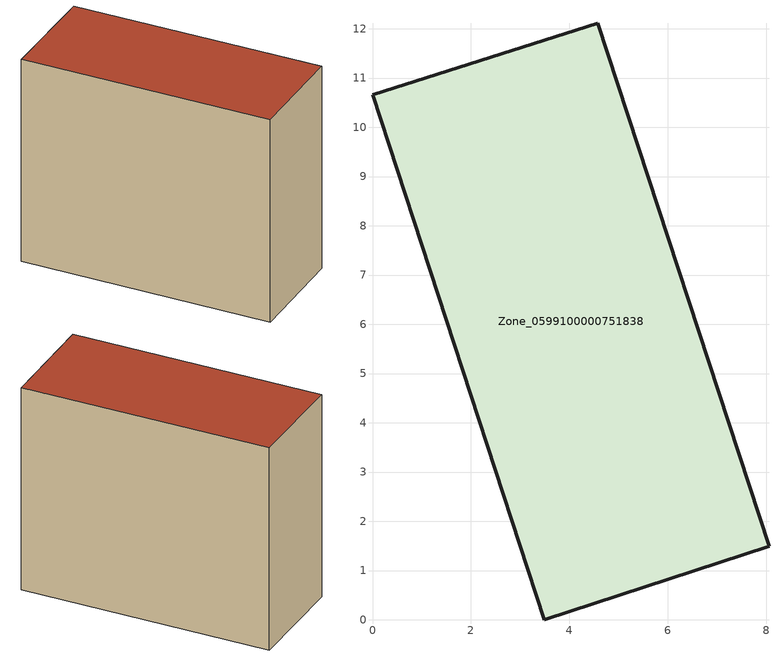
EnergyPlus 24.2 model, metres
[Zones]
Zone_0599100000751838
 floor ground (C_G): 8.05,1.49 3.49,0 0,10.66 4.58,12.11 z3.79
 wall outside (C_F): 3.49,0 8.05,1.49 4.58,12.11 0,10.66 3.49,0 z3.79:13.25
 roof outside (C_R): 4.58,12.11 0,10.66 3.49,0 8.05,1.49 z13.25
[BUILDING]
Pand.0599100000751838: North Axis=0; Terrain=City; Loads Convergence Tolerance Value=0.04; Temperature Convergence Tolerance Value=0.4; Solar Distribution=FullExterior; Maximum Number of Warmup Days=25; Minimum Number of Warmup Days=1
[Site:Location]
Rotterdam.The.Hague.AP_ZH_NLD Design_Conditions: Latitude=51.96; Longitude=4.45; Time Zone=1; Elevation=-4.5
[SITE:GROUNDTEMPERATURE:BUILDINGSURFACE]
18, 18, 18, 18, 18, 18, 18, 18, 18, 18, 18, 18
[MATERIAL] Thermal Absorptance=0.9; Solar Absorptance=0.7; Visible Absorptance=0.7
Name | Roughness | Thickness | Conductivity | Density | Specific Heat
G.TC.2006-2014 | MediumSmooth | 0.15 | 0.06 | 540 | 1210
F.TC.2006-2014 | Rough | 0.3 | 0.12 | 1920 | 840
R.TC.2006-2014 | MediumRough | 0.2 | 0.08 | 1500 | 1000
[CONSTRUCTION]
C_G: G.TC.2006-2014
C_F: F.TC.2006-2014
C_R: R.TC.2006-2014
[ZONE]
Zone_0599100000751838: Type=1; Multiplier=1; Ceiling Height=Autocalculate; Volume=Autocalculate; Floor Area=autocalculate; Part of Total Floor Area=Yes
[ZONEINFILTRATION:DESIGNFLOWRATE]
Infil_Zone_0599100000751838: Zone or ZoneList or Space or SpaceList=Zone_0599100000751838; Schedule=AlwaysOn; Design Flow Rate Calculation Method=Flow/Area; Flow Rate per Floor Area=0.0015; Constant Term Coefficient=1; Temperature Term Coefficient=0; Velocity Term Coefficient=0; Velocity Squared Term Coefficient=0
[HVACTEMPLATE:ZONE:IDEALLOADSAIRSYSTEM]
Zone_0599100000751838: Maximum Heating Supply Air Temperature=50; Minimum Cooling Supply Air Temperature=13; Maximum Heating Supply Air Humidity Ratio=0.0156; Minimum Cooling Supply Air Humidity Ratio=0.0077; Heating Limit=NoLimit; Cooling Limit=NoLimit; Dehumidification Control Type=ConstantSensibleHeatRatio; Cooling Sensible Heat Ratio=0.7; Dehumidification Setpoint=60; Humidification Control Type=None; Humidification Setpoint=30; Outdoor Air Method=None; Outdoor Air Flow Rate per Person=0.00944; Outdoor Air Flow Rate per Zone Floor Area=0; Outdoor Air Flow Rate per Zone=0; Demand Controlled Ventilation Type=None; Outdoor Air Economizer Type=NoEconomizer; Heat Recovery Type=None; Sensible Heat Recovery Effectiveness=0.7; Latent Heat Recovery Effectiveness=0.65
[ZONECONTROL:THERMOSTAT]
ThermostatControl_Zone_0599100000751838: Zone or ZoneList=Zone_0599100000751838; Control Type Schedule=DualSetpointControlType; Control 1=Thermostat_Zone_0599100000751838; Temperature Difference Between Cutout And Setpoint=0
[THERMOSTATSETPOINT:DUALSETPOINT]
Thermostat_Zone_0599100000751838: Heating Setpoint Temperature Schedule=HeatingSetpoint_Zone_0599100000751838; Cooling Setpoint Temperature Schedule=CoolingSetpoint_Zone_0599100000751838
[SCHEDULE:COMPACT]
HeatingSetpoint_Zone_0599100000751838: Through: 12/31, For: AllDays, Until: 24:00, 21
CoolingSetpoint_Zone_0599100000751838: Through: 12/31, For: AllDays, Until: 24:00, 24
DualSetpointControlType: Through: 12/31, For: AllDays, Until: 24:00, 4
AlwaysOn: Through: 12/31, For: AllDays, Until: 24:00, 1
